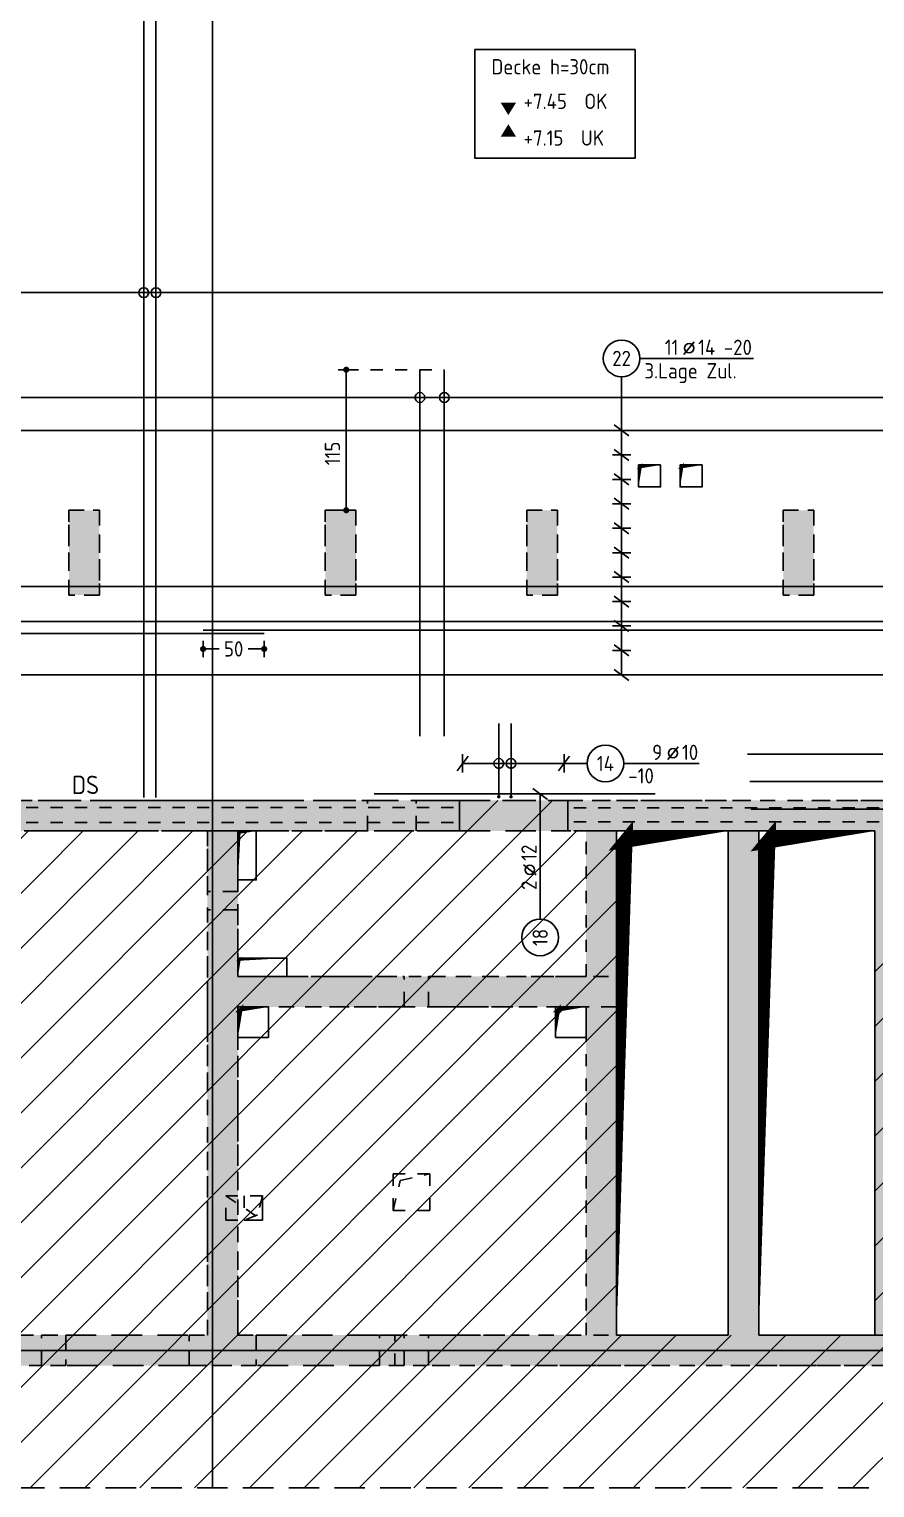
# Model space of a CAD drawing. Extents: x 0 to 76.8, y 0 to 29.7.
# Drawn here: x 13.05 to 19.98, y 10.78 to 22.72 of the extents above; entities that cross this region are included whole.
import ezdxf
from ezdxf.enums import TextEntityAlignment as Align

# ---------------------------------------------------------------- set-up
doc = ezdxf.new("R2010")
doc.units = 0
doc.header["$LTSCALE"] = 0.5
for name, pattern in [('AUSGEZOGEN', [1000.01, 1000, 0.01]), ('DASHED', [0.75, 0.5, -0.25]), ('DOT', [0.175, 0.05, -0.125]), ('HIDDEN2', [0.187, 0.125, -0.062]), ('PUNKT', [0.175, 0.05, -0.125]), ('STRICHLINIE', [0.75, 0.5, -0.25]), ('VERDECKT', [0.375, 0.25, -0.125])]:
    doc.linetypes.add(name, pattern=pattern)
for name, color, linetype in [('1.OG', 7, 'Continuous'), ('ACHSEN', 7, 'Continuous'), ('BETON', 7, 'Continuous'), ('DD', 7, 'Continuous'), ('DRUEBER', 7, 'Continuous'), ('DS', 7, 'Continuous'), ('grau_dunkel', 7, 'Continuous'), ('grau_hell', 7, 'Continuous'), ('grau_mittel', 7, 'Continuous'), ('HILFE', 7, 'Continuous'), ('koten', 7, 'Continuous'), ('MASSE', 7, 'Continuous'), ('OBJEKT', 7, 'Continuous'), ('RND', 7, 'Continuous'), ('SCHATTEN', 7, 'Continuous'), ('TEXT', 7, 'Continuous'), ('VERDECKT', 7, 'Continuous'), ('VERDECKT2', 7, 'Continuous')]:
    doc.layers.add(name, color=color, linetype=linetype)
doc.styles.add('txt', font='isocp.shx')
doc.dimstyles.new('DOT_I', dxfattribs={"dimscale": 0.5, "dimtxt": 0.25, "dimasz": 0.25, "dimexe": 0.1, "dimexo": 0.3, "dimgap": 0.1, "dimtad": 1, "dimdec": 3, "dimzin": 3, "dimtxsty": 'txt', "dimblk": 'DOT', "dimblk1": 'DOT', "dimblk2": 'DOT', "dimsah": 1, "dimcen": 0.1, "dimse1": 1, "dimse2": 1, "dimazin": 0, "dimtfac": 1, "dimtdec": 4, "dimtix": 1, "dimtmove": 2, "dimatfit": 3, "dimfxl": 0, "dimtvp": 1, "dimtolj": 1, "dimtzin": 0, "dimarcsym": 0})

# ---------------------------------------------------------------- blocks, each defined once
blk = doc.blocks.new('okrd_o')
at = {"layer": 'koten', "color": 7, "linetype": 'Continuous'}
blk.add_solid([(-0.125, 0.202), (0.125, 0.202), (0, 0)], dxfattribs=at)
at = {"layer": 'koten', "style": 'txt'}
blk.add_attdef('OKRD', (0.25, 0.1), '', height=0.25, dxfattribs=at)
blk = doc.blocks.new('okrd_u')
at = {"layer": 'koten', "color": 7, "linetype": 'Continuous'}
blk.add_solid([(-0.125, -0.202), (0.125, -0.202), (0, 0)], dxfattribs=at)
at = {"layer": 'koten', "style": 'txt'}
blk.add_attdef('OKRD', (0.25, -0.35), '', height=0.25, dxfattribs=at)
blk = doc.blocks.new('DOT')
at = {"layer": 'MASSE', "color": 7, "linetype": 'Continuous'}
for p, q in [((0, 0), (-1, 0)), ((0, 0.54), (0, -0.54))]:
    blk.add_line(p, q, dxfattribs=at)
at = {"layer": 'MASSE', "color": 7, "linetype": 'Continuous', "const_width": 0.2}
blk.add_lwpolyline([(-0.1, 0, 1), (0.1, 0, 1)], format="xyb", close=True, dxfattribs=at)
blk = doc.blocks.new('*D31')
at = {"layer": 'Defpoints', "color": 0, "linetype": 'AUSGEZOGEN', "transparency": 16777216}
for p in [(14.479, 17.645), (14.479, 17.645), (14.979, 17.645)]:
    blk.add_point(p, dxfattribs=at)
at = {"layer": 'MASSE', "color": 0, "linetype": 'AUSGEZOGEN', "lineweight": -2, "transparency": 16777216}
for p, q in [((14.604, 17.645), (14.611, 17.645)), ((14.854, 17.645), (14.848, 17.645))]:
    blk.add_line(p, q, dxfattribs=at)
at = {"layer": 'MASSE', "color": 0, "linetype": 'AUSGEZOGEN', "lineweight": -2, "transparency": 16777216, "xscale": 0.125, "yscale": 0.125, "zscale": 0.125, "rotation": 180}
blk.add_blockref('DOT', (14.479, 17.645), dxfattribs=at)
at = {"layer": 'MASSE', "color": 0, "linetype": 'AUSGEZOGEN', "lineweight": -2, "transparency": 16777216, "xscale": 0.125, "yscale": 0.125, "zscale": 0.125}
blk.add_blockref('DOT', (14.979, 17.645), dxfattribs=at)
at = {"layer": 'MASSE', "color": 0, "linetype": 'AUSGEZOGEN', "transparency": 16777216, "insert": (14.729, 17.645), "char_height": 0.125, "attachment_point": 5, "style": 'txt'}
blk.add_mtext('\\A1;50', dxfattribs=at)
blk = doc.blocks.new('lei_gre')
at = {"layer": 'RND', "color": 7, "linetype": 'Continuous'}
for p, q in [((-0.09, -0.12), (0.09, 0.12)), ((0, 0.15), (0, -0.15))]:
    blk.add_line(p, q, dxfattribs=at)
blk = doc.blocks.new('RND_LEI')
at = {"layer": 'RND', "color": 7, "linetype": 'Continuous'}
blk.add_line((1.022, 0.066), (1.19, 0.27), dxfattribs=at)
for centre, radius in [((0, 0), 0.3), ((1.106, 0.168), 0.075)]:
    blk.add_circle(centre, radius, dxfattribs=at)
at = {"layer": 'RND', "color": 7, "linetype": 'Continuous', "style": 'txt'}
blk.add_attdef('ANZ', text='', height=0.25, dxfattribs=at).set_placement((0.931, 0.057), align=Align.RIGHT)
for tag, p in [('DUM', (1.253, 0.057)), ('ABSTD', (1.674, 0.057)), ('POSTXT', (0.374, -0.327))]:
    blk.add_attdef(tag, p, '', height=0.25, dxfattribs=at)
blk.add_attdef('POSL', text='', height=0.25, dxfattribs=at).set_placement((0, 0), align=Align.MIDDLE)
blk = doc.blocks.new('*D41')
at = {"layer": 'Defpoints', "color": 0, "linetype": 'AUSGEZOGEN', "transparency": 16777216}
for p in [(15.651, 19.93), (15.651, 19.93), (15.651, 18.78)]:
    blk.add_point(p, dxfattribs=at)
at = {"layer": 'MASSE', "color": 0, "linetype": 'AUSGEZOGEN', "lineweight": -2, "transparency": 16777216}
blk.add_line((15.651, 18.905), (15.651, 19.805), dxfattribs=at)
at = {"layer": 'MASSE', "color": 0, "linetype": 'AUSGEZOGEN', "lineweight": -2, "transparency": 16777216, "xscale": 0.125, "yscale": 0.125, "zscale": 0.125}
for p, rotation in [((15.651, 19.93), 90), ((15.651, 18.78), 270)]:
    blk.add_blockref('DOT', p, dxfattribs=dict(at, rotation=rotation))
at = {"layer": 'MASSE', "color": 0, "linetype": 'AUSGEZOGEN', "transparency": 16777216, "insert": (15.538, 19.245), "char_height": 0.125, "attachment_point": 5, "rotation": 90, "style": 'txt'}
blk.add_mtext('\\A1;115', dxfattribs=at)

msp = doc.modelspace()

# ---------------------------------------------------------------- hatches: boundary and pattern name
at = {"layer": '1.OG', "linetype": 'AUSGEZOGEN'}
h = msp.add_hatch(dxfattribs=at)
h.set_pattern_fill('DOTS', scale=0.8, double=1)
h.set_pattern_definition([(0, (-74.13047, 266.186844), (0.025, 0.05), [0, -0.05])])
h.paths.add_polyline_path([(4.6895, 25.9803), (8.1795, 25.9803), (8.1795, 18.0303), (8.5795, 18.0303), (8.5795, 18.2803), (8.4295, 18.2803), (8.4295, 25.9803), (10.6795, 25.9803), (10.6795, 18.2803), (9.4645, 18.2803), (9.4645, 18.0303), (10.9295, 18.0303), (10.9295, 26.2803), (4.5295, 26.2803), (4.5295, 19.2053), (4.4795, 19.2053), (4.4795, 14.4753), (4.0245, 14.4753), (4.0245, 14.1753), (4.6895, 14.1753)])
h.paths.add_polyline_path([(8.1795, 11.7803), (8.5795, 11.7803), (8.5795, 12.0303), (8.4295, 12.0303), (8.4295, 16.1553), (14.5145, 16.1553), (14.5145, 12.0303), (14.3645, 12.0303), (14.3645, 11.7803), (14.9145, 11.7803), (14.9145, 12.0303), (14.7645, 12.0303), (14.7644, 14.7153), (17.6145, 14.7153), (17.6145, 12.0303), (16.0495, 12.0303), (16.0495, 11.7803), (25.2995, 11.7803), (25.2995, 12.0303), (20.2295, 12.0303), (20.2295, 15.3753), (21.3545, 15.3753), (21.3545, 15.6253), (20.2295, 15.6253), (20.2295, 16.4053), (17.4645, 16.4053), (17.4645, 16.1553), (17.6145, 16.1553), (17.6145, 14.9653), (14.7645, 14.9653), (14.7645, 16.1553), (16.5795, 16.1553), (16.5795, 16.4053), (8.1795, 16.4053)])
h.paths.add_polyline_path([(9.5895, 12.0303), (9.5895, 11.7803), (13.3545, 11.7803), (13.3545, 12.0303)], flags=17)
h.paths.add_polyline_path([(17.8645, 12.0303), (18.7795, 12.0303), (18.7795, 16.1553), (17.8645, 16.1553)], flags=16)
h.paths.add_polyline_path([(19.9795, 16.1553), (19.0295, 16.1553), (19.0295, 12.0303), (19.9795, 12.0303)], flags=16)
h.paths.add_polyline_path([(43.4545, 11.7553), (43.4545, 12.0553), (43.1545, 12.0553), (43.1545, 11.7553)])
h.paths.add_polyline_path([(43.4545, 18.7803), (43.1545, 18.7803), (43.1545, 18.0303), (43.4545, 18.0303)], flags=17)
h.paths.add_polyline_path([(39.6795, 25.9803), (43.1545, 25.9803), (43.1545, 21.2803), (43.4545, 21.2803), (43.4545, 26.2803), (36.9295, 26.2803), (36.9295, 18.0303), (38.3945, 18.0303), (38.3945, 18.2803), (37.1795, 18.2803), (37.1795, 25.9803), (39.4295, 25.9803), (39.4295, 18.2803), (39.2795, 18.2803), (39.2795, 18.0303), (39.6795, 18.0303)])
h.paths.add_polyline_path([(36.9295, 16.1553), (36.9295, 15.29), (37.1795, 15.29), (37.1795, 16.4053), (31.1045, 16.4053), (31.1045, 15.6253), (30.0545, 15.6253), (30.0545, 15.3753), (31.1045, 15.3753), (31.1045, 12.0303), (26.3095, 12.0303), (26.3095, 11.7803), (31.5045, 11.7803), (31.5045, 12.0303), (31.3545, 12.0303), (31.3545, 14.0053), (31.5045, 14.0053), (31.5045, 14.2553), (31.3545, 14.2553), (31.3545, 16.1553)])
h.paths.add_polyline_path([(33.9795, 14.0053), (33.9795, 12.0303), (32.3895, 12.0303), (32.3895, 11.7803), (37.1795, 11.7803), (37.1795, 12.4903), (36.9295, 12.4903), (36.9295, 12.0303), (34.2295, 12.0303), (34.2295, 14.0053), (36.9295, 14.0053), (36.9295, 13.5403), (37.1795, 13.5403), (37.1795, 14.405), (36.9295, 14.405), (36.9295, 14.2553), (32.3895, 14.2553), (32.3895, 14.0053)])
h.paths.add_polyline_path([(28.6545, 15.3753), (28.6545, 15.6253), (26.5045, 15.6253), (26.5045, 15.3753)], flags=17)
h.paths.add_polyline_path([(22.7545, 15.6253), (22.7545, 15.3753), (25.1045, 15.3753), (25.1045, 15.6253)], flags=17)
h.paths.add_polyline_path([(13.6295, 18.7803), (13.3795, 18.7803), (13.3795, 18.0853), (13.6295, 18.0853)])
h.paths.add_polyline_path([(15.4795, 18.0853), (15.7295, 18.0853), (15.7295, 18.7803), (15.4795, 18.7803)])
h.paths.add_polyline_path([(17.1295, 18.0853), (17.3795, 18.0853), (17.3795, 18.7803), (17.1295, 18.7803)])
h.paths.add_polyline_path([(19.2295, 18.0853), (19.4795, 18.0853), (19.4795, 18.7803), (19.2295, 18.7803)])
h.paths.add_polyline_path([(20.8795, 18.0853), (21.1295, 18.0853), (21.1295, 18.7803), (20.8795, 18.7803)])
h.paths.add_polyline_path([(22.9795, 18.0853), (23.2295, 18.0853), (23.2295, 18.7803), (22.9795, 18.7803)])
h.paths.add_polyline_path([(24.6295, 18.0853), (24.8795, 18.0853), (24.8795, 18.7803), (24.6295, 18.7803)])
h.paths.add_polyline_path([(26.7295, 18.0853), (26.9795, 18.0853), (26.9795, 18.7803), (26.7295, 18.7803)])
h.paths.add_polyline_path([(28.3795, 18.0853), (28.6295, 18.0853), (28.6295, 18.7803), (28.3795, 18.7803)])
h.paths.add_polyline_path([(30.4795, 18.0853), (30.7295, 18.0853), (30.7295, 18.7803), (30.4795, 18.7803)])
h.paths.add_polyline_path([(32.1295, 18.0853), (32.3795, 18.0853), (32.3795, 18.7803), (32.1295, 18.7803)])
h.paths.add_polyline_path([(34.4795, 18.7803), (34.2295, 18.7803), (34.2295, 18.0853), (34.4795, 18.0853)])
h.paths.add_polyline_path([(29.4045, 26.2803), (29.4045, 25.9803), (29.7045, 25.9803), (29.7045, 26.2803)])
h.paths.add_polyline_path([(21.9045, 26.2803), (21.9045, 25.9803), (22.2045, 25.9803), (22.2045, 26.2803)])
h.paths.add_polyline_path([(14.4045, 26.2803), (14.4045, 25.9803), (14.7045, 25.9803), (14.7045, 26.2803)])
h.paths.add_polyline_path([(4.4795, 10.7803), (4.6895, 10.7803), (4.6895, 12.1253), (4.0245, 12.1253), (4.0245, 11.8253), (4.4795, 11.8253)])
at = {"layer": 'grau_hell', "linetype": 'AUSGEZOGEN'}
h = msp.add_hatch(dxfattribs=at)
h.set_pattern_fill('ANSI31', color=9, scale=0.1, style=0, double=1)
h.set_pattern_definition([(45, (-1e-14, 28.70014), (-0.2245064, 0.2245064), [])])
h.paths.add_polyline_path([(4.4795, 14.4753), (4.0245, 14.4753), (4.0245, 11.8253), (4.4795, 11.8253), (4.4795, 10.7803), (43.4545, 10.7803), (43.4545, 21.7903), (41.7045, 21.7903), (41.7045, 21.6503), (41.1295, 21.6503), (41.1295, 21.7903), (39.6795, 21.7903), (39.6795, 18.0303), (39.2795, 18.0303), (39.2795, 18.2803), (38.3945, 18.2803), (38.3945, 18.0303), (36.9294, 18.0303), (36.9294, 16.1553), (31.3545, 16.1553), (31.3545, 11.7803), (23.867, 11.7803), (23.867, 15.3753), (22.7545, 15.3753), (22.7545, 15.6253), (21.3545, 15.6253), (21.3545, 15.3753), (19.9795, 15.3753), (19.9795, 12.0303), (17.8645, 12.0303), (17.8645, 16.1553), (17.4645, 16.1553), (17.4645, 16.4053), (16.5795, 16.4053), (16.5795, 16.1553), (10.9295, 16.1553), (10.9295, 18.0303), (9.4645, 18.0303), (9.4645, 18.2803), (8.5795, 18.2803), (8.5795, 18.0303), (8.1795, 18.0303), (8.1795, 20.7903), (6.7295, 20.7903), (6.7295, 20.6503), (6.2045, 20.6503), (6.2045, 20.7903), (4.5295, 20.7903), (4.5295, 19.2053), (4.4795, 19.2053)])
at = {"layer": 'grau_hell'}
msp.add_hatch(color=9, dxfattribs=at).paths.add_polyline_path([(16.2245, 16.1553), (16.2245, 16.4053), (15.8245, 16.4053), (15.8245, 16.1553)])
at = {"layer": 'grau_mittel'}
h = msp.add_hatch(color=61, dxfattribs=at)
h.paths.add_polyline_path([(8.1795, 25.9803), (8.1795, 26.2803), (4.5295, 26.2803), (4.5295, 20.7903), (4.6895, 20.7903), (4.6895, 25.9803)])
h.paths.add_polyline_path([(4.5295, 19.2053), (4.4795, 19.2053), (4.4795, 14.4753), (4.0245, 14.4753), (4.0245, 14.1753), (4.6895, 14.1753), (4.6895, 20.7903), (4.5295, 20.7903)])
h.paths.add_polyline_path([(4.4045, 14.1753), (4.4045, 12.1253), (4.6895, 12.1253), (4.7545, 12.1253), (4.7545, 14.1753), (4.6895, 14.1753)])
h.paths.add_polyline_path([(4.4795, 11.8253), (4.4795, 10.7803), (4.6895, 10.7803), (4.6895, 12.1253), (4.0245, 12.1253), (4.0245, 11.8253)])
h.paths.add_polyline_path([(9.5895, 11.7803), (9.5895, 12.0303), (8.5792, 12.0303), (8.5792, 11.7803)], flags=17)
h.paths.add_polyline_path([(8.1795, 11.7803), (8.5792, 11.7803), (8.5792, 12.0303), (8.4295, 12.0303), (8.4295, 16.1553), (14.5145, 16.1553), (14.5145, 15.6603), (14.7645, 15.6603), (14.7645, 16.1553), (14.9145, 16.1553), (15.8245, 16.1553), (15.8245, 16.4053), (8.1795, 16.4053)])
h.paths.add_polyline_path([(9.5895, 11.7803), (9.7895, 11.7803), (9.7895, 12.0303), (9.5895, 12.0303)], flags=17)
h.paths.add_polyline_path([(9.9895, 12.0303), (9.9895, 11.7803), (12.9545, 11.7803), (12.9545, 12.0303)], flags=17)
h.paths.add_polyline_path([(13.3545, 12.0303), (13.1545, 12.0303), (13.1545, 11.7803), (13.3545, 11.7803)], flags=17)
h.paths.add_polyline_path([(13.3545, 12.0303), (13.3545, 11.7803), (14.3645, 11.7803), (14.3645, 12.0303)], flags=17)
h.paths.add_polyline_path([(14.7645, 12.0303), (14.7645, 14.4653), (14.7644, 14.4653), (14.7644, 14.7153), (15.0145, 14.7153), (16.1245, 14.7153), (16.1245, 14.9653), (14.7645, 14.9653), (14.7645, 15.1153), (14.7645, 15.5103), (14.5145, 15.5103), (14.5145, 12.0303), (14.3645, 12.0303), (14.3645, 11.7803), (14.9145, 11.7803), (14.9145, 12.0303)])
h.paths.add_polyline_path([(15.9245, 11.7803), (15.9245, 12.0303), (14.9145, 12.0303), (14.9145, 11.7803)], flags=17)
h.paths.add_polyline_path([(15.9245, 11.7803), (16.1245, 11.7803), (16.1245, 12.0303), (15.9245, 12.0303)], flags=17)
h.paths.add_polyline_path([(17.8645, 14.7153), (17.8645, 14.9653), (16.3245, 14.9653), (16.3245, 14.7153)])
h.paths.add_polyline_path([(16.2245, 16.4053), (16.2245, 16.1553), (16.5795, 16.1553), (16.5795, 16.4053)])
h.paths.add_polyline_path([(16.5795, 16.1553), (17.4645, 16.1553), (17.4645, 16.4053), (16.5795, 16.4053)])
h.paths.add_polyline_path([(25.1045, 15.3753), (25.1045, 15.6253), (22.7545, 15.6253), (22.7545, 15.3753)])
h.paths.add_polyline_path([(28.8495, 11.7803), (28.8495, 12.0303), (20.7295, 12.0303), (20.7295, 11.7803)])
h.paths.add_polyline_path([(28.8495, 12.0303), (28.8495, 11.7803), (29.8595, 11.7803), (29.8595, 12.0303)])
h.paths.add_polyline_path([(29.8595, 12.0303), (29.8595, 11.7803), (30.0595, 11.7803), (30.0595, 12.0303)])
h.paths.add_polyline_path([(30.2595, 12.0303), (30.2595, 11.7803), (31.5045, 11.7803), (31.5045, 12.0303), (31.3545, 12.0303), (31.3545, 13.8053), (31.1045, 13.8053), (31.1045, 12.0303)])
h.paths.add_polyline_path([(31.5045, 12.0303), (31.5045, 11.7803), (32.3895, 11.7803), (32.3895, 12.0303)])
h.paths.add_polyline_path([(32.3895, 12.0303), (32.3895, 11.7803), (33.0945, 11.7803), (33.0945, 12.0303)], flags=17)
h.paths.add_polyline_path([(37.1795, 11.7803), (37.1795, 12.4903), (36.9295, 12.4903), (36.9295, 12.0303), (34.2295, 12.0303), (34.2295, 14.0053), (36.9295, 14.0053), (36.9295, 13.5403), (37.1795, 13.5403), (37.1795, 13.7903), (37.0995, 13.7903), (37.0995, 13.9403), (37.1795, 13.9403), (37.1795, 14.405), (36.9295, 14.405), (36.9295, 14.2553), (32.3895, 14.2553), (32.3895, 14.0053), (33.9795, 14.0053), (33.9795, 12.0303), (33.6945, 12.0303), (33.6945, 11.7803)])
h.paths.add_polyline_path([(31.5045, 14.2553), (31.5045, 14.0053), (32.3895, 14.0053), (32.3895, 14.2553)])
h.paths.add_polyline_path([(31.5045, 14.2553), (31.3546, 14.2553), (31.3545, 14.2553), (31.3545, 15.1759), (31.1045, 15.1759), (31.1045, 14.0053), (31.5045, 14.0053)])
h.paths.add_polyline_path([(31.3545, 15.3753), (31.3545, 16.1553), (32.7345, 16.1553), (32.7345, 16.4053), (31.1045, 16.4053), (31.1045, 15.6253), (30.6045, 15.6253), (30.0545, 15.6253), (30.0545, 15.3753)])
h.paths.add_polyline_path([(26.5045, 15.6253), (26.5045, 15.3753), (28.6545, 15.3753), (28.6545, 15.6253)])
h.paths.add_polyline_path([(36.0295, 16.1553), (36.0295, 16.4053), (33.3345, 16.4053), (33.3345, 16.1553)])
h.paths.add_polyline_path([(36.6295, 16.4053), (36.6295, 16.1553), (37.1795, 16.1553), (37.1795, 16.4053)])
h.paths.add_polyline_path([(36.9295, 15.29), (37.1795, 15.29), (37.1795, 15.5553), (36.9295, 15.5553)])
h.paths.add_polyline_path([(36.9295, 14.405), (37.1795, 14.405), (37.1795, 15.29), (36.9295, 15.29)])
h.paths.add_polyline_path([(36.9295, 12.4903), (37.1795, 12.4903), (37.1795, 13.5403), (36.9295, 13.5403)], flags=17)
h.paths.add_polyline_path([(36.9294, 16.9553), (37.1795, 16.9553), (37.1795, 18.0303), (36.9294, 18.0303)])
h.paths.add_polyline_path([(37.9945, 18.0303), (37.9945, 18.2803), (37.1795, 18.2803), (37.1795, 25.9803), (39.4295, 25.9803), (39.4295, 18.2803), (39.2795, 18.2803), (39.2795, 18.0303), (39.6795, 18.0303), (39.6795, 25.9803), (39.6795, 26.2803), (36.9295, 26.2803), (36.9295, 18.0303)])
h.paths.add_polyline_path([(38.3945, 18.2803), (38.1945, 18.2803), (38.1945, 18.0303), (38.3945, 18.0303)], flags=17)
h.paths.add_polyline_path([(39.2795, 18.0303), (39.2795, 18.2803), (38.3945, 18.2803), (38.3945, 18.0303)], flags=17)
h.paths.add_polyline_path([(43.1545, 25.9803), (43.1545, 21.9983), (43.1545, 21.7903), (43.4545, 21.7903), (43.4545, 26.2803), (39.6795, 26.2803), (39.6795, 25.9803)])
h.paths.add_polyline_path([(43.4545, 21.7903), (43.1545, 21.7903), (43.1545, 21.2803), (43.4545, 21.2803)])
h.paths.add_polyline_path([(43.1545, 18.7803), (43.4545, 18.7803), (43.4545, 21.2803), (43.1545, 21.2803)])
h.paths.add_polyline_path([(43.4545, 18.7803), (43.1545, 18.7803), (43.1545, 18.0303), (43.4545, 18.0303)])
h.paths.add_polyline_path([(39.6795, 18.2803), (39.6795, 18.0303), (43.1545, 18.0303), (43.1545, 18.2803)])
h.paths.add_polyline_path([(43.1545, 12.0553), (43.4545, 12.0553), (43.4545, 18.0303), (43.1545, 18.0303)])
h.paths.add_polyline_path([(43.1545, 10.7803), (43.4545, 10.7803), (43.4545, 11.7553), (43.1545, 11.7553)])
h.paths.add_polyline_path([(43.4545, 11.7553), (43.4545, 12.0553), (43.1545, 12.0553), (43.1545, 11.7553)])
h.paths.add_polyline_path([(34.2295, 18.0853), (34.4795, 18.0853), (34.4795, 18.7803), (34.2295, 18.7803)])
h.paths.add_polyline_path([(32.1295, 18.0853), (32.3795, 18.0853), (32.3795, 18.7803), (32.1295, 18.7803)])
h.paths.add_polyline_path([(30.4795, 18.0853), (30.7295, 18.0853), (30.7295, 18.7803), (30.4795, 18.7803)])
h.paths.add_polyline_path([(28.3795, 18.0853), (28.6295, 18.0853), (28.6295, 18.7803), (28.3795, 18.7803)])
h.paths.add_polyline_path([(26.7295, 18.0853), (26.9795, 18.0853), (26.9795, 18.7803), (26.7295, 18.7803)])
h.paths.add_polyline_path([(24.8795, 18.7803), (24.6295, 18.7803), (24.6295, 18.0853), (24.8795, 18.0853)])
h.paths.add_polyline_path([(23.2295, 18.7803), (22.9795, 18.7803), (22.9795, 18.0853), (23.2295, 18.0853)])
h.paths.add_polyline_path([(20.8795, 18.0853), (21.1295, 18.0853), (21.1295, 18.7803), (20.8795, 18.7803)])
h.paths.add_polyline_path([(19.4795, 18.7803), (19.2295, 18.7803), (19.2295, 18.0853), (19.4795, 18.0853)])
h.paths.add_polyline_path([(17.1295, 18.0853), (17.3795, 18.0853), (17.3795, 18.7803), (17.1295, 18.7803)])
h.paths.add_polyline_path([(15.4795, 18.0853), (15.7295, 18.0853), (15.7295, 18.7803), (15.4795, 18.7803)])
h.paths.add_polyline_path([(13.3795, 18.0853), (13.6295, 18.0853), (13.6295, 18.7803), (13.3795, 18.7803)])
h.paths.add_polyline_path([(36.9295, 25.9803), (36.9295, 26.2803), (29.7045, 26.2803), (29.7045, 25.9803)])
h.paths.add_polyline_path([(29.4045, 25.9803), (29.7045, 25.9803), (29.7045, 26.2803), (29.4045, 26.2803)])
h.paths.add_polyline_path([(22.2045, 26.2803), (22.2045, 25.9803), (29.4045, 25.9803), (29.4045, 26.2803)])
h.paths.add_polyline_path([(22.2045, 26.2803), (21.9045, 26.2803), (21.9045, 25.9803), (22.2045, 25.9803)])
h.paths.add_polyline_path([(14.7045, 26.2803), (14.7045, 25.9803), (21.9045, 25.9803), (21.9045, 26.2803)])
h.paths.add_polyline_path([(14.7045, 25.9803), (14.7045, 26.2803), (14.4045, 26.2803), (14.4045, 25.9803)])
h.paths.add_polyline_path([(10.9295, 26.2803), (10.9295, 25.9803), (14.4045, 25.9803), (14.4045, 26.2803)])
h.paths.add_polyline_path([(10.6795, 25.9803), (10.6795, 18.2803), (9.9795, 18.2803), (9.8645, 18.2803), (9.8645, 18.0303), (10.9295, 18.0303), (10.9295, 26.2803), (8.1795, 26.2803), (8.1795, 25.9803), (8.1795, 21.1153), (8.1795, 18.0303), (8.5795, 18.0303), (8.5795, 18.2803), (8.4295, 18.2803), (8.4295, 25.9803), (8.6295, 25.9803)])
h.paths.add_polyline_path([(9.4645, 18.0303), (9.6645, 18.0303), (9.6645, 18.2803), (9.4645, 18.2803)], flags=17)
h.paths.add_polyline_path([(9.4645, 18.0303), (9.4645, 18.2803), (8.5795, 18.2803), (8.5795, 18.0303)], flags=17)
h.paths.add_polyline_path([(8.1795, 18.0303), (8.1795, 18.2803), (4.7545, 18.2803), (4.7545, 18.0303)])
msp.add_hatch(color=61, dxfattribs=at).paths.add_polyline_path([(18.7795, 12.0303), (16.3245, 12.0303), (16.3245, 11.7803), (20.5295, 11.7803), (20.5295, 12.0303), (19.0295, 12.0303), (19.0295, 16.1553), (19.9795, 16.1553), (19.9795, 15.3753), (21.3545, 15.3753), (21.3545, 15.6253), (20.2295, 15.6253), (20.2295, 16.4053), (17.4645, 16.4053), (17.4645, 16.1553), (18.7795, 16.1553)])

# ---------------------------------------------------------------- linework, layer by layer
at = {"layer": '1.OG', "color": 7, "linetype": 'DOT', "lineweight": -2}
for points in [[(13.3795, 18.7803), (13.6295, 18.7803), (13.6295, 18.0853), (13.3795, 18.0853)], [(15.4795, 18.7803), (15.7295, 18.7803), (15.7295, 18.0853), (15.4795, 18.0853)], [(17.1295, 18.7803), (17.3795, 18.7803), (17.3795, 18.0853), (17.1295, 18.0853)], [(19.2295, 18.7803), (19.4795, 18.7803), (19.4795, 18.0853), (19.2295, 18.0853)], [(9.5895, 12.0303), (13.3545, 12.0303), (13.3545, 11.7803), (9.5895, 11.7803)]]:
    msp.add_lwpolyline(points, close=True, dxfattribs=at)
for points in [[(8.1795, 16.4053), (16.5795, 16.4053), (16.5795, 16.1553), (14.7645, 16.1553), (14.7645, 14.9653), (17.6145, 14.9653), (17.6145, 16.1553), (17.4645, 16.1553), (17.4645, 16.4053), (20.2295, 16.4053)], [(25.2995, 11.7803), (16.0495, 11.7803), (16.0495, 12.0303), (17.6145, 12.0303), (17.6145, 14.7153), (14.7644, 14.7153), (14.7645, 12.0303), (14.9145, 12.0303), (14.9145, 11.7803), (14.3645, 11.7803), (14.3645, 12.0303), (14.5145, 12.0303), (14.5145, 16.1553), (8.4295, 16.1553), (8.4295, 12.0303), (8.5795, 12.0303), (8.5795, 11.7803), (8.1795, 11.7803), (8.1795, 16.4053)], [(17.8645, 12.0303), (18.7795, 12.0303), (18.7795, 16.1553), (17.8645, 16.1553), (17.8645, 12.0303)], [(19.9795, 12.0303), (19.9795, 16.1553), (19.0295, 16.1553), (19.0295, 12.0303), (19.9795, 12.0303)]]:
    msp.add_lwpolyline(points, dxfattribs=at)
at = {"layer": 'ACHSEN', "color": 140, "linetype": 'AUSGEZOGEN'}
for p, q in [((14.5545, 27.7803), (14.5545, 10.7803)), ((43.4545, 18.1553), (2.2545, 18.1553)), ((43.4545, 11.9053), (2.2545, 11.9053))]:
    msp.add_line(p, q, dxfattribs=at)
at = {"layer": 'BETON', "color": 6, "linetype": 'AUSGEZOGEN'}
for points in [[(18.2245, 19.1503), (18.0445, 19.1503), (18.0445, 18.9703), (18.2245, 18.9703)], [(18.5645, 19.1503), (18.3845, 19.1503), (18.3845, 18.9703), (18.5645, 18.9703)], [(14.9145, 16.1553), (14.7645, 16.1553), (14.7645, 15.7553), (14.9145, 15.7553)], [(18.7795, 12.0303), (17.8645, 12.0303), (17.8645, 16.1553), (18.7795, 16.1553)], [(19.9795, 16.1553), (19.0295, 16.1553), (19.0295, 12.0303), (19.9795, 12.0303)], [(14.7645, 15.1153), (15.1645, 15.1153), (15.1645, 14.9653), (14.7645, 14.9653)], [(15.0145, 14.4653), (14.7644, 14.4653), (14.7644, 14.7153), (15.0145, 14.7153)], [(17.3645, 14.4653), (17.6145, 14.4653), (17.6145, 14.7153), (17.3645, 14.7153)]]:
    msp.add_lwpolyline(points, close=True, dxfattribs=at)
at = {"layer": 'DD', "color": 7, "linetype": 'HIDDEN2'}
for p, q in [((16.0345, 13.0503), (16.0936, 13.2954)), ((16.0936, 13.2954), (16.3345, 13.3503)), ((14.9645, 13.1703), (14.9243, 13.0136)), ((14.9243, 13.0136), (14.8145, 12.9703))]:
    msp.add_line(p, q, dxfattribs=at)
for points in [[(16.0345, 13.3503), (16.3345, 13.3503), (16.3345, 13.0503), (16.0345, 13.0503)], [(14.9645, 12.9703), (14.9645, 13.1703), (14.8145, 13.1703), (14.8145, 12.9703)]]:
    msp.add_lwpolyline(points, close=True, dxfattribs=at)
at = {"layer": 'DRUEBER', "color": 7, "linetype": 'PUNKT'}
msp.add_line((14.6645, 13.1703), (14.9645, 12.9703), dxfattribs=at)
msp.add_lwpolyline([(14.9645, 13.1703), (14.9645, 12.9703), (14.6645, 12.9703), (14.6645, 13.1703)], close=True, dxfattribs=at)
at = {"layer": 'DS', "color": 1, "linetype": 'DASHED'}
for p, q in [((10.9295, 16.4053), (17.4645, 16.4053)), ((16.5795, 16.4053), (16.5795, 16.1553)), ((17.4645, 16.1553), (17.4645, 16.4053)), ((14.7645, 16.1553), (11.6095, 16.1553)), ((16.5795, 16.1553), (14.9145, 16.1553)), ((17.8645, 16.1553), (17.4645, 16.1553)), ((19.0295, 16.1553), (18.7795, 16.1553))]:
    msp.add_line(p, q, dxfattribs=at)
at = {"layer": 'grau_dunkel', "color": 21}
for points in [[(17.8645, 12.0303, 0, 0.1335, 0), (17.9312, 16.1542, 0, 0, 0), (17.8705, 16.0809, 0.1492, 0, 0), (18.7795, 16.1553, 0, 0, 0)], [(19.0295, 12.0303, 0, 0.1388, 0), (19.0989, 16.1541, 0, 0, 0), (19.0358, 16.0781, 0.1549, 0, 0), (19.9795, 16.1553, 0, 0, 0)]]:
    msp.add_lwpolyline(points, format="xyseb", dxfattribs=at)
at = {"layer": 'HILFE', "color": 102, "linetype": 'DOT'}
msp.add_line((15.6507, 19.9303), (16.4538, 19.9303), dxfattribs=at)
at = {"layer": 'HILFE', "color": 102, "linetype": 'DASHED'}
msp.add_line((43.5545, 10.7803), (2.7545, 10.7803), dxfattribs=at)
at = {"layer": 'OBJEKT', "color": 1, "linetype": 'AUSGEZOGEN'}
msp.add_lwpolyline([(16.7043, 22.5499), (18.0161, 22.5499), (18.0161, 21.6608), (16.7043, 21.6608)], close=True, dxfattribs=at)
at = {"layer": 'RND', "color": 7, "linetype": 'AUSGEZOGEN'}
for p, q in [((10.9831, 20.561), (25.1979, 20.561)), ((18.0557, 20.0221), (18.9862, 20.0221)), ((10.9867, 19.7026), (23.8621, 19.7026)), ((16.6041, 16.7079), (17.4352, 16.7079)), ((17.4352, 16.7079), (17.6234, 16.7079)), ((17.9234, 16.7079), (18.5415, 16.7079)), ((17.2386, 15.4342), (17.2386, 16.0742))]:
    msp.add_line(p, q, dxfattribs=at)
at = {"layer": 'RND', "color": 102, "linetype": 'AUSGEZOGEN'}
for p, q in [((17.9057, 19.8721), (17.9057, 17.4328)), ((17.2386, 16.0742), (17.2386, 16.4593))]:
    msp.add_line(p, q, dxfattribs=at)
at = {"layer": 'RND', "color": 1, "linetype": 'AUSGEZOGEN'}
for points in [[(13.9931, 25.9803), (13.9931, 16.4303)], [(14.0931, 25.9803), (14.0931, 16.4303)], [(16.2538, 16.9303), (16.2538, 19.9303)], [(16.4538, 16.9303), (16.4538, 19.9303)], [(10.9295, 19.4328), (22.7795, 19.4328)], [(10.9795, 17.8702), (22.4795, 17.8702)], [(14.4795, 17.7974), (25.9795, 17.7974)], [(10.9795, 17.7702), (14.9795, 17.7702)], [(10.9795, 17.4328), (22.8295, 17.4328)], [(16.9002, 16.4353), (16.9002, 17.0353)], [(17.0002, 16.4353), (17.0002, 17.0353)], [(18.9378, 16.7843), (32.3378, 16.7843)], [(18.9545, 16.5603), (32.3545, 16.5603)], [(15.8795, 16.4593), (18.1795, 16.4593)], [(18.964, 16.3344), (32.364, 16.3344)]]:
    msp.add_lwpolyline(points, dxfattribs=at)
at = {"layer": 'RND', "color": 7, "linetype": 'AUSGEZOGEN', "const_width": 0.014}
for points in [[(16.9072, 16.4353, -1), (16.8932, 16.4353, -1)], [(17.0072, 16.4353, -1), (16.9932, 16.4353, -1)]]:
    msp.add_lwpolyline(points, format="xyb", close=True, dxfattribs=at)
at = {"layer": 'RND', "color": 1, "linetype": 'HIDDEN2'}
for points in [[(16.5295, 16.3483), (10.0795, 16.3483)], [(17.5145, 16.3459), (21.2645, 16.3459)], [(16.5295, 16.2247), (10.0795, 16.2247)], [(17.5145, 16.2292), (21.2645, 16.2292)]]:
    msp.add_lwpolyline(points, dxfattribs=at)
at = {"layer": 'RND', "color": 7, "linetype": 'AUSGEZOGEN'}
for centre in [(13.9931, 20.561), (14.0931, 20.561), (16.2538, 19.7026), (16.4538, 19.7026), (16.9002, 16.7079), (17.0002, 16.7079)]:
    msp.add_circle(centre, 0.04, dxfattribs=at)
at = {"layer": 'SCHATTEN', "color": 1, "linetype": 'AUSGEZOGEN'}
for points in [[(18.0445, 18.9703, 0, 0.0294, 0), (18.0591, 19.1491, 0, 0, 0), (18.0457, 19.1357, 0.0294, 0, 0), (18.2245, 19.1503, 0, 0, 0)], [(18.3845, 18.9703, 0, 0.0294, 0), (18.3991, 19.1491, 0, 0, 0), (18.3857, 19.1357, 0.0294, 0, 0), (18.5645, 19.1503, 0, 0, 0)], [(14.7645, 15.7553, 0, 0.0224, 0), (14.7756, 16.155, 0, 0, 0), (14.7655, 16.1431, 0.0245, 0, 0), (14.9145, 16.1553, 0, 0, 0)], [(14.7645, 14.9653, 0, 0.0245, 0), (14.7766, 15.1143, 0, 0, 0), (14.7648, 15.1041, 0.0224, 0, 0), (15.1645, 15.1153, 0, 0, 0)], [(14.7645, 14.4653, 0, 0.0408, 0), (14.7847, 14.7136, 0, 0, 0), (14.7661, 14.695, 0.0408, 0, 0), (15.0145, 14.7153, 0, 0, 0)], [(17.3645, 14.4653, 0, 0.0408, 0), (17.3848, 14.7136, 0, 0, 0), (17.3661, 14.695, 0.0408, 0, 0), (17.6145, 14.7153, 0, 0, 0)]]:
    msp.add_lwpolyline(points, format="xyseb", dxfattribs=at)
at = {"layer": 'VERDECKT', "color": 7, "linetype": 'VERDECKT', "lineweight": -2}
for p, q in [((8.1795, 16.4053), (15.8245, 16.4053)), ((16.2245, 16.4053), (16.5795, 16.4053)), ((16.5795, 16.4053), (16.5795, 16.1553)), ((17.4645, 16.1553), (17.4645, 16.4053)), ((17.4645, 16.4053), (20.2295, 16.4053)), ((14.5145, 16.1553), (8.4295, 16.1553)), ((14.5145, 15.6603), (14.5145, 16.1553)), ((15.8245, 16.1553), (14.7645, 16.1553)), ((14.7645, 16.1553), (14.7645, 15.6603)), ((16.5795, 16.1553), (16.2245, 16.1553)), ((18.7795, 16.1553), (17.4645, 16.1553)), ((18.7795, 12.0303), (18.7795, 16.1553)), ((19.0295, 16.1553), (19.9795, 16.1553)), ((19.0295, 12.0303), (19.0295, 16.1553)), ((14.5145, 12.0303), (14.5145, 15.5103)), ((14.7645, 15.5103), (14.7645, 14.9653)), ((14.7645, 14.9653), (16.1245, 14.9653)), ((16.3245, 14.9653), (17.8645, 14.9653)), ((16.1245, 14.7153), (14.7645, 14.7153)), ((14.7645, 14.7153), (14.7645, 12.0303)), ((17.8645, 14.7153), (16.3245, 14.7153)), ((13.1545, 12.0303), (13.3545, 12.0303)), ((13.3545, 12.0303), (13.3545, 11.7803)), ((14.3645, 11.7803), (14.3645, 12.0303)), ((14.3645, 12.0303), (14.5145, 12.0303)), ((14.7645, 12.0303), (14.9145, 12.0303)), ((14.9145, 12.0303), (14.9145, 11.7803)), ((15.9245, 11.7803), (15.9245, 12.0303)), ((15.9245, 12.0303), (16.1245, 12.0303)), ((16.3245, 12.0303), (18.7795, 12.0303)), ((19.0295, 12.0303), (20.5295, 12.0303)), ((13.3545, 11.7803), (13.1545, 11.7803)), ((14.9145, 11.7803), (14.3645, 11.7803)), ((16.1245, 11.7803), (15.9245, 11.7803)), ((20.5295, 11.7803), (16.3245, 11.7803))]:
    msp.add_line(p, q, dxfattribs=at)
at = {"layer": 'VERDECKT', "color": 7, "linetype": 'VERDECKT'}
for p, q in [((15.8245, 16.1553), (15.8245, 16.4053)), ((16.2245, 16.1553), (16.2245, 16.4053)), ((19.9795, 16.1553), (19.9795, 15.3753)), ((14.7645, 15.6603), (14.5145, 15.6603)), ((14.7645, 15.5103), (14.5145, 15.5103)), ((16.1245, 14.7153), (16.1245, 14.9653)), ((16.3245, 14.7153), (16.3245, 14.9653)), ((17.8645, 14.7153), (17.8645, 14.9653)), ((13.1545, 11.7803), (13.1545, 12.0303)), ((16.1245, 11.7803), (16.1245, 12.0303)), ((16.3245, 11.7803), (16.3245, 12.0303))]:
    msp.add_line(p, q, dxfattribs=at)
at = {"layer": 'VERDECKT', "color": 7, "linetype": 'VERDECKT', "lineweight": -2}
for points in [[(13.3795, 18.7803), (13.6295, 18.7803), (13.6295, 18.0853), (13.3795, 18.0853)], [(15.4795, 18.7803), (15.7295, 18.7803), (15.7295, 18.0853), (15.4795, 18.0853)], [(17.1295, 18.7803), (17.3795, 18.7803), (17.3795, 18.0853), (17.1295, 18.0853)], [(19.2295, 18.7803), (19.4795, 18.7803), (19.4795, 18.0853), (19.2295, 18.0853)]]:
    msp.add_lwpolyline(points, close=True, dxfattribs=at)
at = {"layer": 'VERDECKT2', "color": 7, "linetype": 'STRICHLINIE'}
for p, q in [((16.5795, 16.4053), (17.4645, 16.4053)), ((16.5795, 16.1553), (17.4645, 16.1553)), ((13.3545, 12.0303), (14.3645, 12.0303)), ((14.9145, 12.0303), (15.9245, 12.0303)), ((14.3645, 11.7803), (13.3545, 11.7803)), ((15.9245, 11.7803), (14.9145, 11.7803))]:
    msp.add_line(p, q, dxfattribs=at)

# ---------------------------------------------------------------- block references
at = {"layer": 'koten', "color": 6, "linetype": 'AUSGEZOGEN', "xscale": 0.5, "yscale": 0.5, "zscale": 0.5}
for name, p, values in [('okrd_o', (16.9785, 22.0137), {'OKRD': '+7.45  OK'}), ('okrd_u', (16.9785, 21.9387), {'OKRD': '+7.15  UK'})]:
    msp.add_blockref(name, p, dxfattribs=at).add_auto_attribs(values)
at = {"layer": 'RND', "color": 7, "linetype": 'AUSGEZOGEN', "xscale": 0.5, "yscale": 0.5, "zscale": 0.5}
for p, values in [((17.9057, 20.0221), {'POSL': '22', 'DUM': '14', 'ANZ': '11', 'ABSTD': '-20', 'POSTXT': '3.Lage Zul.'}), ((17.7734, 16.7079), {'POSL': '14', 'DUM': '10', 'ANZ': '9', 'POSTXT': '-10'})]:
    msp.add_blockref('RND_LEI', p, dxfattribs=at).add_auto_attribs(values)
for p, rotation in [((17.9057, 19.4328), 90.00000000000136), ((17.9057, 19.2328), 89.99999999999915), ((17.9057, 19.0328), 89.99999999999915), ((17.9057, 18.8328), 89.99999999999915), ((17.9057, 18.6328), 89.99999999999915), ((17.9057, 18.4328), 89.99999999999915), ((17.9057, 18.2328), 89.99999999999915), ((17.9057, 18.0328), 89.99999999999915), ((17.9057, 17.8328), 89.99999999999915), ((17.9057, 17.6328), 89.99999999999915), ((17.9057, 17.4328), 89.99999999999915), ((17.2386, 16.4593), 90)]:
    msp.add_blockref('lei_gre', p, dxfattribs=dict(at, rotation=rotation))
for p in [(16.6041, 16.7079), (17.4352, 16.7079)]:
    msp.add_blockref('lei_gre', p, dxfattribs=at)
at = {"layer": 'RND', "color": 7, "linetype": 'AUSGEZOGEN', "xscale": 0.5, "yscale": 0.5, "zscale": 0.5, "rotation": 90}
msp.add_blockref('RND_LEI', (17.2386, 15.2842), dxfattribs=at).add_auto_attribs({'POSL': '18', 'DUM': '12', 'ANZ': '2'})

# ---------------------------------------------------------------- texts
at = {"layer": 'TEXT', "color": 1, "linetype": 'AUSGEZOGEN', "style": 'txt'}
for s, height, p in [('Decke h=30cm', 0.125, (16.8404, 22.3467)), ('DS', 0.15, (13.4042, 16.4578))]:
    msp.add_text(s, height=height, dxfattribs=at).set_placement(p)

# ---------------------------------------------------------------- dimensions: what is measured, and where the dimension line sits
at = {"layer": 'MASSE', "color": 7, "linetype": 'AUSGEZOGEN'}
dim = msp.add_linear_dim(base=(15.6507, 19.9303), p1=(15.6507, 18.7803), p2=(15.6507, 19.9303), angle=90, dimstyle='DOT_I', override={"dimdec": 0, "dimlfac": 100}, dxfattribs=at)
dim.commit()
dim.dimension.update_dxf_attribs({"geometry": '*D41', "text_midpoint": (15.5382, 19.2453), "dimtype": 160})
dim = msp.add_linear_dim(base=(14.4795, 17.6447), p1=(14.9795, 17.6447), p2=(14.4795, 17.6447), dimstyle='DOT_I', override={"dimdec": 0, "dimlfac": 100}, dxfattribs=at)
dim.commit()
dim.dimension.update_dxf_attribs({"geometry": '*D31', "text_midpoint": (14.7295, 17.6447), "dimtype": 160})

doc.saveas('drawing.dxf')
